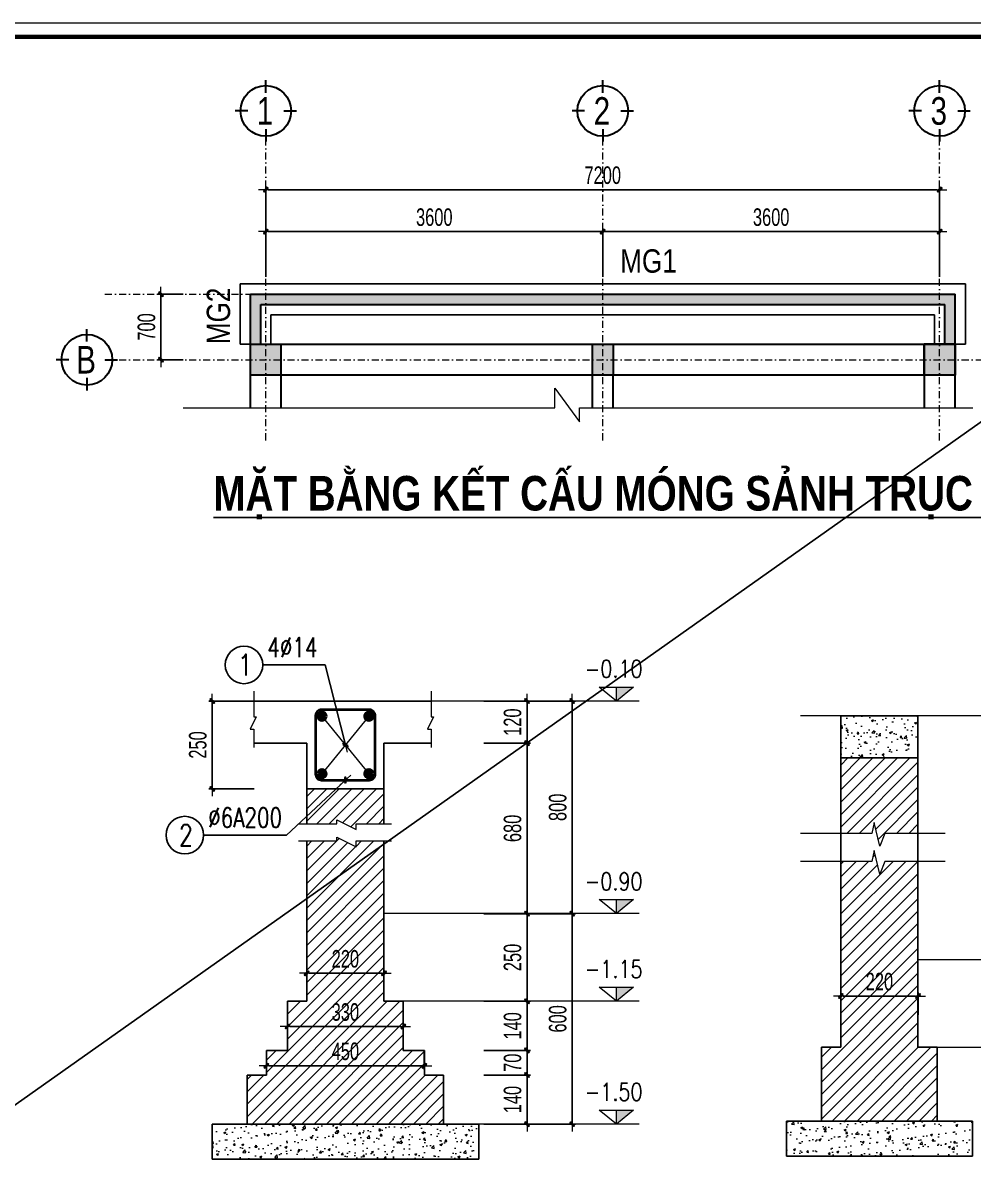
# Model space of a CAD drawing. Header units: millimetres. Extents: x -182770 to 489476, y -561170 to -280028.
# Drawn here: x -92740 to -79200, y -528865 to -512589 of the extents above; entities that cross this region are included whole.
import ezdxf
from ezdxf.enums import TextEntityAlignment as Align

# ---------------------------------------------------------------- set-up
doc = ezdxf.new("R2010")
doc.units = ezdxf.units.MM
doc.header["$MEASUREMENT"] = 0
doc.header["$PDMODE"] = 32
doc.linetypes.add('CENTER', pattern=[2, 1.25, -0.25, 0.25, -0.25])
doc.linetypes.add('DASHDOT', pattern=[1, 0.5, -0.25, 0, -0.25])
doc.layers.get('Defpoints').update_dxf_attribs({"color": 1})
for name, color, linetype, lineweight in [('Dim', 252, 'Continuous', 13), ('hatch1', 136, 'Continuous', 9), ('Khungten_LCDI', 7, 'Continuous', 5), ('LC Dim', 8, 'Continuous', 18), ('LC Hatch', 252, 'Continuous', 9), ('LC Hatch @ 1', 252, 'Continuous', 9), ('LC Net dam 1', 30, 'Continuous', 30), ('LC Net dam2', 6, 'Continuous', 40), ('LC Net dam3', 1, 'Continuous', 60), ('LC Net thay', 63, 'Continuous', 25), ('LC Net truc', 79, 'DASHDOT', 13), ('LC Text1', 3, 'Continuous', 20), ('LC Text2', 7, 'Continuous', 25), ('truc', 76, 'CENTER', 9), ('v-MANH', 147, 'Continuous', 5)]:
    doc.layers.add(name, color=color, linetype=linetype, lineweight=lineweight)
doc.layers.add('KCS_Plotter', color=11, linetype='Continuous', plot=False)
doc.styles.add('1', font='vnsimli.shx', dxfattribs={"width": 0.6})
doc.styles.add('EG 1', font='VHAVANB.TTF')
doc.styles.add('HOATBIF', font='hoatbif.shx', dxfattribs={"width": 0.7})
doc.styles.add('Khungten', font='VHAVAN.TTF', dxfattribs={"width": 0.9, "height": 5000})
doc.styles.add('LC 1', font='VHAVANB.TTF')
doc.styles.add('LC 3', font='vnsimli.shx', dxfattribs={"width": 0.75})
doc.styles.add('LC3', font='VHARIALB.TTF', dxfattribs={"width": 0.8})
doc.styles.add('T1', font='Vnsimli.shx', dxfattribs={"width": 0.8})
doc.styles.add('T2', font='VHARIAL.TTF', dxfattribs={"width": 0.8})
doc.styles.add('Tahoma', font='tahoma.ttf')
doc.styles.add('Title', font='VHBLACK.TTF', dxfattribs={"width": 0.8})
doc.dimstyles.new('1-100', dxfattribs={"dimscale": 100, "dimtxt": 2.5, "dimasz": 0.35, "dimexe": 0.5, "dimexo": 0, "dimgap": 0.8, "dimtad": 1, "dimdec": 0, "dimzin": 0, "dimdsep": 46, "dimtxsty": 'HOATBIF', "dimblk1": 'DOT', "dimblk2": 'DOT', "dimsah": 1, "dimcen": -1, "dimdle": 1, "dimclrd": 256, "dimclre": 256, "dimclrt": 4, "dimadec": 3, "dimazin": 2, "dimtfac": 0.333333, "dimtdec": 0, "dimtix": 1, "dimtmove": 2, "dimatfit": 3, "dimldrblk": 'DOT', "dimfxl": 1, "dimtvp": 0.833333, "dimtolj": 1, "dimtzin": 0, "dimarcsym": 0})
doc.dimstyles.new('1-100$7', dxfattribs={"dimtxt": 230, "dimasz": 300, "dimexe": 50, "dimexo": 300, "dimgap": 80, "dimtad": 1, "dimdec": 3, "dimzin": 12, "dimdsep": 46, "dimtxsty": '1', "dimblk1": 'ARCHTICK', "dimblk2": 'ARCHTICK', "dimsah": 1, "dimcen": 0.09, "dimdle": 160, "dimclrd": 6, "dimclre": 6, "dimclrt": 2, "dimadec": 3, "dimazin": 3, "dimtfac": 1, "dimtdec": 3, "dimtix": 1, "dimtmove": 2, "dimatfit": 3, "dimldrblk": 'DOTSMALL', "dimfxl": 1, "dimtolj": 1, "dimtzin": 15, "dimarcsym": 0})
doc.dimstyles.new('1-110', dxfattribs={"dimscale": 110, "dimtxt": 2.5, "dimasz": 0.35, "dimexe": 0.5, "dimexo": 1, "dimgap": 0.8, "dimtad": 1, "dimdec": 0, "dimzin": 0, "dimdsep": 46, "dimtxsty": 'HOATBIF', "dimblk1": 'DOT', "dimblk2": 'DOT', "dimsah": 1, "dimcen": -1, "dimdle": 1, "dimclrd": 256, "dimclre": 256, "dimclrt": 4, "dimadec": 3, "dimazin": 2, "dimtfac": 0.333333, "dimtdec": 0, "dimtix": 1, "dimtmove": 2, "dimatfit": 3, "dimldrblk": 'DOT', "dimfxl": 1, "dimtvp": 0.833333, "dimtolj": 1, "dimtzin": 0, "dimarcsym": 0})
pattern_1 = [(50, (-384272.68, -63242), (307.39691, -26.89375), [32.14283, -353.57108]), (355, (-384272.68, -63242), (-59.4648, 322.36773), [25.71426, -282.85686]), (100.4514, (-384247.06, -63244.24), (247.93234, 295.4738), [27.3172, -300.48918]), (46.1842, (-384272.68, -63156.3), (457.38856, -70.93665), [48.21424, -530.3566]), (96.6356, (-384234.56, -63162.2), (400.56933, 417.47867), [40.9758, -450.7337]), (351.1842, (-384272.7, -63156.3), (400.569, 417.479), [38.5714, -424.2853]), (21, (-384229.82, -63177.72), (255.81705, -172.55078), [32.14283, -353.57108]), (326, (-384229.82, -63177.7), (104.2779, 310.77828), [25.71426, -282.85686]), (71.4514, (-384208.5, -63192.1), (360.09505, 138.22722), [27.3172, -300.48918]), (37.5, (-384272.68, -63242), (5.211361, 142.668652), [0, -279.42829, 0, -287.14257, 0, -283.92829]), (7.5, (-384272.68, -63242), (112.743975, 169.03342), [0, -163.71412, 0, -272.999727, 0, -108.214178]), (327.5, (-384368.25, -63242), (228.780815, -9.666364), [0, -107.14275, 0, -334.28538, 0, -443.570985]), (317.5, (-384411.1, -63242), (249.93668, 42.90209), [0, -139.285575, 0, -221.99978, 0, -314.999685])]

# ---------------------------------------------------------------- blocks, each defined once
blk = doc.blocks.new('DOT')
at = {"layer": 'LC Dim'}
blk.add_line((-3, 0), (3, 0), dxfattribs=at)
at = {"layer": 'LC Dim', "color": 4}
blk.add_line((-1, -1), (1, 1), dxfattribs=at)
blk.add_lwpolyline([(0.5, 1), (-1, -0.5), (-0.5, -1), (1, 0.5)], close=True, dxfattribs=at)
blk = doc.blocks.new('*D1242')
at = {"layer": 'Defpoints', "color": 0, "transparency": 16777216}
for p in [(-89270, -527231), (-87020, -527231), (-87020, -527450)]:
    blk.add_point(p, dxfattribs=at)
at = {"layer": 'Dim', "lineweight": -2, "transparency": 16777216}
for p, q in [((-89270, -527231), (-89270, -527500)), ((-87020, -527231), (-87020, -527500)), ((-89235, -527450), (-87055, -527450))]:
    blk.add_line(p, q, dxfattribs=at)
at = {"layer": 'Dim', "lineweight": -2, "transparency": 16777216, "xscale": 35, "yscale": 35, "zscale": 35, "rotation": 180}
blk.add_blockref('DOT', (-89270, -527450), dxfattribs=at)
at = {"layer": 'Dim', "lineweight": -2, "transparency": 16777216, "xscale": 35, "yscale": 35, "zscale": 35}
blk.add_blockref('DOT', (-87020, -527450), dxfattribs=at)
at = {"layer": 'Dim', "color": 4, "transparency": 16777216, "insert": (-88145, -527245), "char_height": 250, "attachment_point": 5, "style": 'HOATBIF'}
blk.add_mtext('\\A1;450', dxfattribs=at)
blk = doc.blocks.new('_Dot')
at = {"color": 0, "linetype": 'ByBlock', "lineweight": -2}
blk.add_line((-0.5, 0), (-1, 0), dxfattribs=at)
at = {"color": 0, "linetype": 'ByBlock', "const_width": 0.5}
blk.add_lwpolyline([(-0.25, 0, 1), (0.25, 0, 1)], format="xyb", close=True, dxfattribs=at)
blk = doc.blocks.new('*D1243')
at = {"layer": 'Defpoints', "color": 0, "transparency": 16777216}
for p in [(-88970, -526682), (-87320, -526682), (-87320, -526890)]:
    blk.add_point(p, dxfattribs=at)
at = {"layer": 'Dim', "lineweight": -2, "transparency": 16777216}
for p, q in [((-88970, -526682), (-88970, -526940)), ((-87320, -526682), (-87320, -526940)), ((-88935, -526890), (-87355, -526890))]:
    blk.add_line(p, q, dxfattribs=at)
at = {"layer": 'Dim', "lineweight": -2, "transparency": 16777216, "xscale": 35, "yscale": 35, "zscale": 35, "rotation": 180}
blk.add_blockref('DOT', (-88970, -526890), dxfattribs=at)
at = {"layer": 'Dim', "lineweight": -2, "transparency": 16777216, "xscale": 35, "yscale": 35, "zscale": 35}
blk.add_blockref('DOT', (-87320, -526890), dxfattribs=at)
at = {"layer": 'Dim', "color": 4, "transparency": 16777216, "insert": (-88145, -526685), "char_height": 250, "attachment_point": 5, "style": 'HOATBIF'}
blk.add_mtext('\\A1;330', dxfattribs=at)
blk = doc.blocks.new('*D1244')
at = {"layer": 'Defpoints', "color": 0, "transparency": 16777216}
for p in [(-86170, -522253), (-86170, -522853), (-85557, -522853)]:
    blk.add_point(p, dxfattribs=at)
at = {"layer": 'Dim', "lineweight": -2, "transparency": 16777216}
for p, q in [((-86170, -522253), (-85507, -522253)), ((-85557, -522288), (-85557, -522818)), ((-86170, -522853), (-85507, -522853))]:
    blk.add_line(p, q, dxfattribs=at)
at = {"layer": 'Dim', "lineweight": -2, "transparency": 16777216, "xscale": 35, "yscale": 35, "zscale": 35}
for p, rotation in [((-85557, -522253), 90), ((-85557, -522853), 270)]:
    blk.add_blockref('DOT', p, dxfattribs=dict(at, rotation=rotation))
at = {"layer": 'Dim', "color": 4, "transparency": 16777216, "insert": (-85762, -522553), "char_height": 250, "attachment_point": 5, "rotation": 90, "style": 'HOATBIF'}
blk.add_mtext('\\A1;120', dxfattribs=at)
blk = doc.blocks.new('*D1245')
at = {"layer": 'Defpoints', "color": 0, "transparency": 16777216}
for p in [(-86170, -526531), (-86170, -527231), (-85557, -527231)]:
    blk.add_point(p, dxfattribs=at)
at = {"layer": 'Dim', "lineweight": -2, "transparency": 16777216}
for p, q in [((-86170, -526531), (-85507, -526531)), ((-85557, -526566), (-85557, -527196)), ((-86170, -527231), (-85507, -527231))]:
    blk.add_line(p, q, dxfattribs=at)
at = {"layer": 'Dim', "lineweight": -2, "transparency": 16777216, "xscale": 35, "yscale": 35, "zscale": 35}
for p, rotation in [((-85557, -526531), 90), ((-85557, -527231), 270)]:
    blk.add_blockref('DOT', p, dxfattribs=dict(at, rotation=rotation))
at = {"layer": 'Dim', "color": 4, "transparency": 16777216, "insert": (-85762, -526881), "char_height": 250, "attachment_point": 5, "rotation": 90, "style": 'HOATBIF'}
blk.add_mtext('\\A1;140', dxfattribs=at)
blk = doc.blocks.new('*D1246')
at = {"layer": 'Defpoints', "color": 0, "transparency": 16777216}
for p in [(-86170, -527231), (-86170, -527581), (-85557, -527581)]:
    blk.add_point(p, dxfattribs=at)
at = {"layer": 'Dim', "lineweight": -2, "transparency": 16777216}
for p, q in [((-85557, -527196), (-85557, -527161)), ((-86170, -527231), (-85507, -527231)), ((-85557, -527231), (-85557, -527581)), ((-86170, -527581), (-85507, -527581)), ((-85557, -527616), (-85557, -527651))]:
    blk.add_line(p, q, dxfattribs=at)
at = {"layer": 'Dim', "lineweight": -2, "transparency": 16777216, "xscale": 35, "yscale": 35, "zscale": 35}
for p, rotation in [((-85557, -527231), 270), ((-85557, -527581), 90)]:
    blk.add_blockref('DOT', p, dxfattribs=dict(at, rotation=rotation))
at = {"layer": 'Dim', "color": 4, "transparency": 16777216, "insert": (-85762, -527406), "char_height": 250, "attachment_point": 5, "rotation": 90, "style": 'HOATBIF'}
blk.add_mtext('\\A1;70', dxfattribs=at)
blk = doc.blocks.new('*D1247')
at = {"layer": 'Defpoints', "color": 0, "transparency": 16777216}
for p in [(-86170, -527581), (-86170, -528281), (-85557, -528281)]:
    blk.add_point(p, dxfattribs=at)
at = {"layer": 'Dim', "lineweight": -2, "transparency": 16777216}
for p, q in [((-86170, -527581), (-85507, -527581)), ((-85557, -527616), (-85557, -528246)), ((-86170, -528281), (-85507, -528281))]:
    blk.add_line(p, q, dxfattribs=at)
at = {"layer": 'Dim', "lineweight": -2, "transparency": 16777216, "xscale": 35, "yscale": 35, "zscale": 35}
for p, rotation in [((-85557, -527581), 90), ((-85557, -528281), 270)]:
    blk.add_blockref('DOT', p, dxfattribs=dict(at, rotation=rotation))
at = {"layer": 'Dim', "color": 4, "transparency": 16777216, "insert": (-85762, -527931), "char_height": 250, "attachment_point": 5, "rotation": 90, "style": 'HOATBIF'}
blk.add_mtext('\\A1;140', dxfattribs=at)
blk = doc.blocks.new('*D1248')
at = {"layer": 'Defpoints', "color": 0, "transparency": 16777216}
for p in [(-86170, -525282), (-86170, -528281), (-84914, -528281)]:
    blk.add_point(p, dxfattribs=at)
at = {"layer": 'Dim', "lineweight": -2, "transparency": 16777216}
for p, q in [((-86170, -525282), (-84864, -525282)), ((-84914, -525317), (-84914, -528246)), ((-86170, -528281), (-84864, -528281))]:
    blk.add_line(p, q, dxfattribs=at)
at = {"layer": 'Dim', "lineweight": -2, "transparency": 16777216, "xscale": 35, "yscale": 35, "zscale": 35}
for p, rotation in [((-84914, -525282), 90), ((-84914, -528281), 270)]:
    blk.add_blockref('DOT', p, dxfattribs=dict(at, rotation=rotation))
at = {"layer": 'Dim', "color": 4, "transparency": 16777216, "insert": (-85119, -526781), "char_height": 250, "attachment_point": 5, "rotation": 90, "style": 'HOATBIF'}
blk.add_mtext('\\A1;600', dxfattribs=at)
blk = doc.blocks.new('*D1252')
at = {"layer": 'Defpoints', "color": 0, "transparency": 16777216}
for p in [(-86170, -522853), (-86170, -525282), (-85557, -525282)]:
    blk.add_point(p, dxfattribs=at)
at = {"layer": 'Dim', "lineweight": -2, "transparency": 16777216}
for p, q in [((-86170, -522853), (-85507, -522853)), ((-85557, -522888), (-85557, -525247)), ((-86170, -525282), (-85507, -525282))]:
    blk.add_line(p, q, dxfattribs=at)
at = {"layer": 'Dim', "lineweight": -2, "transparency": 16777216, "xscale": 35, "yscale": 35, "zscale": 35}
for p, rotation in [((-85557, -522853), 90), ((-85557, -525282), 270)]:
    blk.add_blockref('DOT', p, dxfattribs=dict(at, rotation=rotation))
at = {"layer": 'Dim', "color": 4, "transparency": 16777216, "insert": (-85762, -524067), "char_height": 250, "attachment_point": 5, "rotation": 90, "style": 'HOATBIF'}
blk.add_mtext('\\A1;680', dxfattribs=at)
blk = doc.blocks.new('Caodo1')
at = {"layer": 'LC Text1'}
blk.add_hatch(color=4, dxfattribs=at).paths.add_polyline_path([(0, 200), (0, 0), (243, 200)])
at = {"layer": 'LC Text1', "color": 4}
for p, q in [((0, 0), (0, 200)), ((324, 0), (-324, 0))]:
    blk.add_line(p, q, dxfattribs=at)
blk.add_lwpolyline([(-243, 200), (243, 200), (0, 0), (0, 0)], close=True, dxfattribs=at)
at = {"layer": 'LC Text1', "color": 4, "style": 'T1', "width": 0.8}
blk.add_attdef('%%P0,00', text='', height=250, dxfattribs=at).set_placement((-39, 460), align=Align.MIDDLE_CENTER)
blk = doc.blocks.new('theptron1')
at = {"layer": 'LC Net dam3'}
for p, q in [((-0.5, 0), (0.5, 0)), ((-0.35, 0.35), (0.35, -0.35)), ((0.35, 0.35), (-0.35, -0.35)), ((0, 0.5), (0, -0.5))]:
    blk.add_line(p, q, dxfattribs=at)
blk.add_circle((0, 0), 0.5, dxfattribs=at)
blk = doc.blocks.new('*D1253')
at = {"layer": 'Defpoints', "color": 0, "transparency": 16777216}
for p in [(-90042, -522253), (-89443, -522253), (-89443, -523503)]:
    blk.add_point(p, dxfattribs=at)
at = {"layer": 'Dim', "lineweight": -2, "transparency": 16777216}
for p, q in [((-89443, -522253), (-90092, -522253)), ((-90042, -523468), (-90042, -522288)), ((-89443, -523503), (-90092, -523503))]:
    blk.add_line(p, q, dxfattribs=at)
at = {"layer": 'Dim', "lineweight": -2, "transparency": 16777216, "xscale": 35, "yscale": 35, "zscale": 35}
for p, rotation in [((-90042, -522253), 90), ((-90042, -523503), 270)]:
    blk.add_blockref('DOT', p, dxfattribs=dict(at, rotation=rotation))
at = {"layer": 'Dim', "color": 4, "transparency": 16777216, "insert": (-90247, -522878), "char_height": 250, "attachment_point": 5, "rotation": 90, "style": 'HOATBIF'}
blk.add_mtext('\\A1;250', dxfattribs=at)
blk = doc.blocks.new('*D1254')
at = {"layer": 'Defpoints', "color": 0, "transparency": 16777216}
for p in [(-88695, -525924), (-87595, -525924), (-87595, -526132)]:
    blk.add_point(p, dxfattribs=at)
at = {"layer": 'Dim', "lineweight": -2, "transparency": 16777216}
for p, q in [((-88695, -525924), (-88695, -526182)), ((-87595, -525924), (-87595, -526182)), ((-88660, -526132), (-87630, -526132))]:
    blk.add_line(p, q, dxfattribs=at)
at = {"layer": 'Dim', "lineweight": -2, "transparency": 16777216, "xscale": 35, "yscale": 35, "zscale": 35, "rotation": 180}
blk.add_blockref('DOT', (-88695, -526132), dxfattribs=at)
at = {"layer": 'Dim', "lineweight": -2, "transparency": 16777216, "xscale": 35, "yscale": 35, "zscale": 35}
blk.add_blockref('DOT', (-87595, -526132), dxfattribs=at)
at = {"layer": 'Dim', "color": 4, "transparency": 16777216, "insert": (-88145, -525927), "char_height": 250, "attachment_point": 5, "style": 'HOATBIF'}
blk.add_mtext('\\A1;220', dxfattribs=at)
blk = doc.blocks.new('*D1255')
at = {"layer": 'Defpoints', "color": 0, "transparency": 16777216}
for p in [(-86170, -522253), (-84914, -522253), (-86170, -525282)]:
    blk.add_point(p, dxfattribs=at)
at = {"layer": 'Dim', "lineweight": -2, "transparency": 16777216}
for p, q in [((-86170, -522253), (-84864, -522253)), ((-84914, -525247), (-84914, -522288)), ((-86170, -525282), (-84864, -525282))]:
    blk.add_line(p, q, dxfattribs=at)
at = {"layer": 'Dim', "lineweight": -2, "transparency": 16777216, "xscale": 35, "yscale": 35, "zscale": 35}
for p, rotation in [((-84914, -522253), 90), ((-84914, -525282), 270)]:
    blk.add_blockref('DOT', p, dxfattribs=dict(at, rotation=rotation))
at = {"layer": 'Dim', "color": 4, "transparency": 16777216, "insert": (-85119, -523767), "char_height": 250, "attachment_point": 5, "rotation": 90, "style": 'HOATBIF'}
blk.add_mtext('\\A1;800', dxfattribs=at)
blk = doc.blocks.new('*D1256')
at = {"layer": 'Defpoints', "color": 0, "transparency": 16777216}
for p in [(-86170, -525282), (-86170, -526531), (-85557, -526531)]:
    blk.add_point(p, dxfattribs=at)
at = {"layer": 'Dim', "lineweight": -2, "transparency": 16777216}
for p, q in [((-86170, -525282), (-85507, -525282)), ((-85557, -525317), (-85557, -526496)), ((-86170, -526531), (-85507, -526531))]:
    blk.add_line(p, q, dxfattribs=at)
at = {"layer": 'Dim', "lineweight": -2, "transparency": 16777216, "xscale": 35, "yscale": 35, "zscale": 35}
for p, rotation in [((-85557, -525282), 90), ((-85557, -526531), 270)]:
    blk.add_blockref('DOT', p, dxfattribs=dict(at, rotation=rotation))
at = {"layer": 'Dim', "color": 4, "transparency": 16777216, "insert": (-85762, -525906), "char_height": 250, "attachment_point": 5, "rotation": 90, "style": 'HOATBIF'}
blk.add_mtext('\\A1;250', dxfattribs=at)
blk = doc.blocks.new('lcdi fix')
at = {"layer": 'Defpoints', "lineweight": 0}
blk.add_lwpolyline([(-1200, -14850), (-1200, 14850), (40800, 14850), (40800, -14850)], close=True, dxfattribs=at)
at = {"layer": 'Khungten_LCDI', "color": 5, "lineweight": 60}
blk.add_lwpolyline([(0, -14650), (0, 14650), (40600, 14650), (40600, -14650)], close=True, dxfattribs=at)
at = {"color": 7, "style": 'Khungten', "width": 0.8}
for tag, p in [('REVISION', (39499, -10746)), ('NGAYHT', (39546, -11609))]:
    blk.add_attdef(tag, text='', height=200, dxfattribs=at).set_placement(p, align=Align.CENTER)
at = {"layer": 'LC Text1', "color": 3, "style": 'LC 1', "width": 1.834006}
for tag, p, p2 in [('TENBANVE1', (36913, -8886), (40339, -8886)), ('TENBANVE2', (36913, -9562), (40339, -9562))]:
    blk.add_attdef(tag, text='', height=250, dxfattribs=at).set_placement(p, p2, align=Align.FIT)
at = {"layer": 'LC Text1', "style": 'Title', "width": 0.7}
blk.add_attdef('SOBANVE', text='', height=250, dxfattribs=at).set_placement((39562, -13896), align=Align.CENTER)
blk = doc.blocks.new('*D1232')
at = {"layer": 'Defpoints', "color": 0, "transparency": 16777216}
for p in [(-79986, -526456), (-81086, -526724), (-79986, -526724)]:
    blk.add_point(p, dxfattribs=at)
at = {"layer": 'Dim', "lineweight": -2, "transparency": 16777216}
for p, q in [((-81086, -526724), (-81086, -526406)), ((-81051, -526456), (-80021, -526456)), ((-79986, -526724), (-79986, -526406))]:
    blk.add_line(p, q, dxfattribs=at)
at = {"layer": 'Dim', "lineweight": -2, "transparency": 16777216, "xscale": 35, "yscale": 35, "zscale": 35, "rotation": 180}
blk.add_blockref('DOT', (-81086, -526456), dxfattribs=at)
at = {"layer": 'Dim', "lineweight": -2, "transparency": 16777216, "xscale": 35, "yscale": 35, "zscale": 35}
blk.add_blockref('DOT', (-79986, -526456), dxfattribs=at)
at = {"layer": 'Dim', "color": 4, "transparency": 16777216, "insert": (-80536, -526251), "char_height": 250, "attachment_point": 5, "style": 'HOATBIF'}
blk.add_mtext('\\A1;220', dxfattribs=at)
blk = doc.blocks.new('KyHieu TrucDinhVi')
at = {"color": 7, "lineweight": 30}
for p, q in [((0, 2.36), (0, 4)), ((-2.36, 0), (-4, 0)), ((2.36, 0), (4, 0)), ((0, -2.36), (0, -4))]:
    blk.add_line(p, q, dxfattribs=at)
blk.add_circle((0, 0), 3.3, dxfattribs=at)
at = {"ltscale": 20, "style": 'Tahoma'}
blk.add_attdef('AA', text='', height=3, dxfattribs=at).set_placement((0, 0), align=Align.MIDDLE_CENTER)
blk = doc.blocks.new('TIEUDE1')
at = {"layer": 'LC Text2', "color": 7, "style": 'LC 1'}
blk.add_attdef('TIªU§Ò', text='', height=5, dxfattribs=at).set_placement((0, 0), align=Align.BOTTOM_CENTER)
blk.add_attdef('TL', text='', height=3, dxfattribs=at).set_placement((0, -2), align=Align.TOP_CENTER)
blk = doc.blocks.new('*D1218')
at = {"layer": 'Defpoints', "color": 0, "ltscale": 2, "transparency": 16777216}
for p in [(-90773, -516455), (-90354, -516455), (-90354, -517389)]:
    blk.add_point(p, dxfattribs=at)
at = {"layer": 'LC Dim', "lineweight": -2, "ltscale": 2, "transparency": 16777216}
for p, q in [((-90454, -516455), (-90823, -516455)), ((-90773, -517354), (-90773, -516490)), ((-90454, -517389), (-90823, -517389))]:
    blk.add_line(p, q, dxfattribs=at)
at = {"layer": 'LC Dim', "lineweight": -2, "ltscale": 2, "transparency": 16777216, "xscale": 35, "yscale": 35, "zscale": 35}
for p, rotation in [((-90773, -516455), 90), ((-90773, -517389), 270)]:
    blk.add_blockref('DOT', p, dxfattribs=dict(at, rotation=rotation))
at = {"layer": 'LC Dim', "color": 4, "ltscale": 2, "transparency": 16777216, "insert": (-90978, -516922), "char_height": 250, "attachment_point": 5, "rotation": 90, "style": 'HOATBIF'}
blk.add_mtext('\\A1;700', dxfattribs=at)
blk = doc.blocks.new('*D1220')
at = {"layer": 'Defpoints', "color": 0, "ltscale": 2, "transparency": 16777216}
for p in [(-84478, -515564), (-89278, -516309), (-84478, -516309)]:
    blk.add_point(p, dxfattribs=at)
at = {"layer": 'LC Dim', "lineweight": -2, "ltscale": 2, "transparency": 16777216}
for p, q in [((-89278, -516209), (-89278, -515514)), ((-89243, -515564), (-84513, -515564)), ((-84478, -516209), (-84478, -515514))]:
    blk.add_line(p, q, dxfattribs=at)
at = {"layer": 'LC Dim', "lineweight": -2, "ltscale": 2, "transparency": 16777216, "xscale": 35, "yscale": 35, "zscale": 35, "rotation": 180}
blk.add_blockref('DOT', (-89278, -515564), dxfattribs=at)
at = {"layer": 'LC Dim', "lineweight": -2, "ltscale": 2, "transparency": 16777216, "xscale": 35, "yscale": 35, "zscale": 35}
blk.add_blockref('DOT', (-84478, -515564), dxfattribs=at)
at = {"layer": 'LC Dim', "color": 4, "ltscale": 2, "transparency": 16777216, "insert": (-86878, -515359), "char_height": 250, "attachment_point": 5, "style": 'HOATBIF'}
blk.add_mtext('\\A1;3600', dxfattribs=at)
blk = doc.blocks.new('*D1221')
at = {"layer": 'Defpoints', "color": 0, "ltscale": 2, "transparency": 16777216}
for p in [(-79678, -515564), (-84478, -516309), (-79678, -516309)]:
    blk.add_point(p, dxfattribs=at)
at = {"layer": 'LC Dim', "lineweight": -2, "ltscale": 2, "transparency": 16777216}
for p, q in [((-84478, -516209), (-84478, -515514)), ((-84443, -515564), (-79713, -515564)), ((-79678, -516209), (-79678, -515514))]:
    blk.add_line(p, q, dxfattribs=at)
at = {"layer": 'LC Dim', "lineweight": -2, "ltscale": 2, "transparency": 16777216, "xscale": 35, "yscale": 35, "zscale": 35, "rotation": 180}
blk.add_blockref('DOT', (-84478, -515564), dxfattribs=at)
at = {"layer": 'LC Dim', "lineweight": -2, "ltscale": 2, "transparency": 16777216, "xscale": 35, "yscale": 35, "zscale": 35}
blk.add_blockref('DOT', (-79678, -515564), dxfattribs=at)
at = {"layer": 'LC Dim', "color": 4, "ltscale": 2, "transparency": 16777216, "insert": (-82078, -515359), "char_height": 250, "attachment_point": 5, "style": 'HOATBIF'}
blk.add_mtext('\\A1;3600', dxfattribs=at)
blk = doc.blocks.new('*D1222')
at = {"layer": 'Defpoints', "color": 0, "ltscale": 2, "transparency": 16777216}
for p in [(-89278, -514966), (-89278, -516309), (-79678, -516309)]:
    blk.add_point(p, dxfattribs=at)
at = {"layer": 'LC Dim', "lineweight": -2, "ltscale": 2, "transparency": 16777216}
for p, q in [((-89278, -516209), (-89278, -514916)), ((-79713, -514966), (-89243, -514966)), ((-79678, -516209), (-79678, -514916))]:
    blk.add_line(p, q, dxfattribs=at)
at = {"layer": 'LC Dim', "lineweight": -2, "ltscale": 2, "transparency": 16777216, "xscale": 35, "yscale": 35, "zscale": 35, "rotation": 180}
blk.add_blockref('DOT', (-89278, -514966), dxfattribs=at)
at = {"layer": 'LC Dim', "lineweight": -2, "ltscale": 2, "transparency": 16777216, "xscale": 35, "yscale": 35, "zscale": 35}
blk.add_blockref('DOT', (-79678, -514966), dxfattribs=at)
at = {"layer": 'LC Dim', "color": 4, "ltscale": 2, "transparency": 16777216, "insert": (-84478, -514761), "char_height": 250, "attachment_point": 5, "style": 'HOATBIF'}
blk.add_mtext('\\A1;7200', dxfattribs=at)

msp = doc.modelspace()

# ---------------------------------------------------------------- hatches: boundary and pattern name
at = {"layer": 'LC Hatch', "ltscale": 250}
h = msp.add_hatch(dxfattribs=at)
h.set_pattern_fill('BTCT', color=256, scale=40)
h.set_pattern_definition([(50, (-342300.56, -61923.42), (286.90407, -25.10085), [30, -330]), (355, (-342300.56, -61923.42), (-55.50053, 300.87685), [24, -264]), (100.4514, (-342276.65, -61925.5), (231.40375, 275.77582), [25.49608, -280.45684]), (46.1842, (-342300.56, -61843.42), (426.89642, -66.2076), [45, -495]), (96.6356, (-342265, -61848.94), (373.86508, 389.64715), [38.2441, -420.6852]), (351.1842, (-342300.56, -61843.4), (373.86478, 389.64744), [36, -396]), (21, (-342260.56, -61863.42), (238.76282, -161.04756), [30, -330]), (326, (-342260.56, -61863.42), (97.32613, 290.06002), [24, -264]), (71.4514, (-342240.66, -61876.84), (336.08905, 129.0122), [25.49608, -280.45684]), (37.5, (-342300.56, -61923.42), (4.863942, 133.157542), [0, -260.8, 0, -268, 0, -265]), (7.5, (-342300.56, -61923.42), (105.227815, 157.764685), [0, -152.8, 0, -254.8, 0, -101]), (327.5, (-342389.76, -61923.42), (213.528974, -9.021949), [0, -100, 0, -312, 0, -414]), (317.5, (-342429.76, -61923.42), (233.27447, 40.04199), [0, -130, 0, -207.2, 0, -294]), (45, (-342300.56, -61923.42), (-106.066017, 106.066017), []), (45, (-342229.85, -61923.42), (-106.066017, 106.066017), [])])
h.paths.add_polyline_path([(-89058, -517168.6), (-89498, -517168.6), (-89498, -517608.6), (-89058, -517608.6)])
h.paths.add_polyline_path([(-84331.4, -517168.6), (-84624.7, -517168.6), (-84624.7, -517608.6), (-84331.4, -517608.6), (-84331.4, -517608.6)])
h.paths.add_polyline_path([(-79458, -517168.6), (-79898, -517168.6), (-79898, -517608.6), (-79458, -517608.6)])
h = msp.add_hatch(dxfattribs=at)
h.set_pattern_fill('AR-CONC', color=256, scale=42.8571)
h.set_pattern_definition(pattern_1)
h.paths.add_polyline_path([(-79986.1, -523063.4), (-79986.1, -522463.4), (-81086.1, -522463.4), (-81086.1, -523063.4)])
at = {"layer": 'LC Hatch'}
h = msp.add_hatch(dxfattribs=at)
h.set_pattern_fill('ANSI31', color=256, scale=1000)
h.set_pattern_definition([(45, (-191811.09, -292179.94), (-88.38835, 88.38835), [])])
h.paths.add_polyline_path([(-79986.1, -524537.9), (-80458.6, -524537.9), (-80531.1, -524720.4), (-80611.1, -524380.4), (-80643.6, -524537.9), (-81086.1, -524537.9), (-81086.1, -527186.4), (-81361.1, -527186.4), (-81361.1, -528236.4), (-79711.1, -528236.4), (-79711.1, -527186.4), (-79986.1, -527186.4)])
h.paths.add_polyline_path([(-80611.1, -523981.4), (-80531.1, -524321.4), (-80458.6, -524138.9), (-79986.1, -524138.9), (-79986.1, -523063.4), (-81086.1, -523063.4), (-81086.1, -524138.9), (-80643.6, -524138.9)])
h = msp.add_hatch(dxfattribs=at)
h.set_pattern_fill('ANSI31', color=256, scale=1000)
h.set_pattern_definition([(45, (-1619029.21, -789109.89), (-88.388348, 88.388348), [])])
h.paths.add_polyline_path([(-89544.8, -528281), (-86744.8, -528281), (-86744.8, -527581), (-87019.8, -527581), (-87019.8, -527231), (-87319.8, -527231), (-87319.8, -526531), (-87594.8, -526531), (-87594.8, -524246.4), (-87990.8, -524246.4), (-87990.8, -524327.6), (-88266.4, -524189.8), (-88266.4, -524246.4), (-88694.8, -524246.4), (-88694.8, -526531), (-88969.8, -526531), (-88969.8, -527231), (-89269.8, -527231), (-89269.8, -527581), (-89544.8, -527581)])
h.paths.add_polyline_path([(-87990.8, -524082.1), (-87990.8, -524000.8), (-87594.8, -524000.8), (-87594.8, -523503.1), (-88694.8, -523503.1), (-88694.8, -524000.8), (-88266.4, -524000.8), (-88266.4, -523944.2)])
at = {"layer": 'LC Hatch', "ltscale": 2}
h = msp.add_hatch(dxfattribs=at)
h.set_pattern_fill('AR-CONC', color=256, scale=42.857143)
h.set_pattern_definition([(50, (-415609.42, -475331.68), (307.39722, -26.89377), [32.14286, -353.57143]), (355, (-415609.42, -475331.68), (-59.46486, 322.36806), [25.7143, -282.85714]), (100.4514, (-415583.8, -475333.92), (247.9326, 295.4741), [27.31722, -300.48948]), (46.1842, (-415609.4, -475245.96), (457.389, -70.9367), [48.2143, -530.35714]), (96.6356, (-415571.3, -475251.88), (400.56973, 417.4791), [40.97584, -450.73414]), (351.1842, (-415609.4, -475245.96), (400.5694, 417.4794), [38.5714, -424.2857]), (21, (-415566.56, -475267.4), (255.8173, -172.55095), [32.14286, -353.57143]), (326, (-415566.56, -475267.4), (104.278, 310.7786), [25.7143, -282.85714]), (71.4514, (-415545.24, -475281.77), (360.0954, 138.22736), [27.31722, -300.48948]), (37.5, (-415609.42, -475331.68), (5.211367, 142.668794), [0, -279.42857, 0, -287.14286, 0, -283.92857]), (7.5, (-415609.42, -475331.68), (112.74409, 169.03359), [0, -163.714286, 0, -273, 0, -108.214286]), (327.5, (-415704.99, -475331.68), (228.781044, -9.666374), [0, -107.14286, 0, -334.28571, 0, -443.57143]), (317.5, (-415747.85, -475331.68), (249.93693, 42.90214), [0, -139.28571, 0, -222, 0, -315])])
h.paths.add_polyline_path([(-86244.8, -528781), (-86244.8, -528281), (-90044.8, -528281), (-90044.8, -528781)])
at = {"layer": 'LC Hatch', "ltscale": 250}
h = msp.add_hatch(dxfattribs=at)
h.set_pattern_fill('AR-CONC', color=256, scale=42.8571)
h.set_pattern_definition(pattern_1)
h.paths.add_polyline_path([(-79211.1, -528736.4), (-79211.1, -528236.4), (-81861.1, -528236.4), (-81861.1, -528736.4)])
at = {"layer": 'LC Hatch @ 1', "ltscale": 2}
h = msp.add_hatch(dxfattribs=at)
h.set_pattern_fill('AR-CONC', color=256, scale=25)
h.set_pattern_definition([(50, (-342300.56, -61923.42), (179.315046, -15.688034), [18.75, -206.25]), (355, (-342300.56, -61923.42), (-34.687833, 188.048033), [15, -165]), (100.4514, (-342285.61, -61924.73), (144.627345, 172.359886), [15.93505, -175.28553]), (46.1842, (-342300.56, -61873.42), (266.81026, -41.37975), [28.125, -309.375]), (96.6356, (-342278.32, -61876.87), (233.66568, 243.52947), [23.90257, -262.92825]), (351.1842, (-342300.56, -61873.42), (233.66549, 243.52965), [22.5, -247.5]), (21, (-342275.56, -61885.92), (149.226763, -100.654723), [18.75, -206.25]), (326, (-342275.56, -61885.92), (60.82883, 181.28751), [15, -165]), (71.4514, (-342263.12, -61894.3), (210.05566, 80.632624), [15.93505, -175.28553]), (37.5, (-342300.56, -61923.42), (3.039964, 83.2234635), [0, -163, 0, -167.5, 0, -165.625]), (7.5, (-342300.56, -61923.42), (65.767384, 98.602928), [0, -95.5, 0, -159.25, 0, -63.125]), (327.5, (-342356.31, -61923.42), (133.455609, -5.638718), [0, -62.5, 0, -195, 0, -258.75]), (317.5, (-342381.31, -61923.42), (145.796542, 25.026246), [0, -81.25, 0, -129.5, 0, -183.75])])
h.paths.add_polyline_path([(-79604.7, -516601.9), (-79604.7, -517168.6), (-79458, -517168.6), (-79458, -516455.3), (-89498, -516455.3), (-89498, -517168.6), (-89351.4, -517168.6), (-89351.4, -516601.9)])

# ---------------------------------------------------------------- linework, layer by layer
at = {"layer": 'Dim'}
for p, q in [((-88479.2, -522468.7), (-87810.3, -523287.6)), ((-87810.3, -522468.7), (-88479.2, -523287.6))]:
    msp.add_line(p, q, dxfattribs=at)
at = {"layer": 'hatch1'}
msp.add_lwpolyline([(-90456.6, -518073.6), (-85159.1, -518073.6), (-85159.1, -517795.4), (-84807.8, -518275.4), (-84807.8, -518073.6), (-79203.2, -518073.6)], dxfattribs=at)
at = {"layer": 'KCS_Plotter', "ltscale": 250}
msp.add_line((-113049.6, -542288.8), (-71049.6, -512588.8), dxfattribs=at)
at = {"layer": 'LC Net dam 1'}
for p, q in [((-89498, -517168.6), (-89498, -516455.3)), ((-89498, -516455.3), (-79458, -516455.3)), ((-89351.4, -516601.9), (-79604.7, -516601.9)), ((-89351.4, -517168.6), (-89351.4, -516601.9)), ((-79604.7, -517168.6), (-79604.7, -516601.9)), ((-79458, -517168.6), (-79458, -516455.3)), ((-79898, -517168.6), (-79898, -517608.6))]:
    msp.add_line(p, q, dxfattribs=at)
at = {"layer": 'LC Net dam 1', "ltscale": 2}
for p, q in [((-84624.7, -518073.6), (-84624.7, -517608.6)), ((-84331.4, -518073.6), (-84331.4, -517608.6))]:
    msp.add_line(p, q, dxfattribs=at)
at = {"layer": 'LC Net dam 1'}
for points in [[(-89498, -518073.6), (-89498, -517168.6), (-79678, -517168.6)], [(-79898, -517608.6), (-89498, -517608.6), (-89498, -517168.6)]]:
    msp.add_lwpolyline(points, dxfattribs=at)
at = {"layer": 'LC Net dam 1', "ltscale": 2}
for points in [[(-89058, -518073.6), (-89058, -517168.6)], [(-79898, -517168.6), (-79898, -518073.6)], [(-79458, -518073.6), (-79458, -517168.6), (-79898, -517168.6)], [(-79458, -518073.6), (-79458, -517168.6)]]:
    msp.add_lwpolyline(points, dxfattribs=at)
at = {"layer": 'LC Net dam 1'}
for points in [[(-84624.7, -517168.6), (-84331.4, -517168.6), (-84331.4, -517608.6), (-84624.7, -517608.6)], [(-79898, -517168.6), (-79458, -517168.6), (-79458, -517608.6), (-79898, -517608.6)]]:
    msp.add_lwpolyline(points, close=True, dxfattribs=at)
at = {"layer": 'LC Net dam2'}
msp.add_lwpolyline([(-88483.8, -523378.1), (-87805.8, -523378.1, 0.4142136), (-87719.8, -523292.1), (-87719.8, -522464.1, 0.4142136), (-87805.8, -522378.1), (-88483.8, -522378.1, 0.4142136), (-88569.8, -522464.1), (-88569.8, -523292.1, 0.4142136)], format="xyb", close=True, dxfattribs=at)
at = {"layer": 'LC Net thay', "ltscale": 2}
for p, q in [((-89644.7, -516308.6), (-79311.4, -516308.6)), ((-89644.7, -517168.6), (-89644.7, -516308.6)), ((-79311.4, -517168.6), (-79311.4, -516308.6)), ((-89204.7, -516748.6), (-79751.4, -516748.6)), ((-89204.7, -517168.6), (-89204.7, -516748.6)), ((-79751.4, -517168.6), (-79751.4, -516748.6)), ((-89204.7, -517168.6), (-89644.7, -517168.6)), ((-79751.4, -517168.6), (-79311.4, -517168.6)), ((-86924.8, -522253.1), (-89450.3, -522253.1)), ((-81086.1, -522463.4), (-81086.1, -527186.4)), ((-79986.1, -522463.4), (-79986.1, -527186.4)), ((-88694.8, -522853.1), (-89450.3, -522853.1)), ((-88694.8, -522853.1), (-88694.8, -524000.8)), ((-87594.8, -524000.8), (-87594.8, -522853.1)), ((-86924.8, -522853.1), (-87594.8, -522853.1)), ((-81086.1, -523063.4), (-79986.1, -523063.4)), ((-87594.8, -523503.1), (-88694.8, -523503.1)), ((-88694.8, -524246.4), (-88694.8, -526531)), ((-87594.8, -526531), (-87594.8, -524246.4)), ((-88694.8, -526531), (-88969.8, -526531)), ((-88969.8, -526531), (-88969.8, -527231)), ((-87594.8, -526531), (-87319.8, -526531)), ((-87319.8, -526531), (-87319.8, -527231)), ((-81361.1, -527186.4), (-81361.1, -528236.4)), ((-81361.1, -527186.4), (-81086.1, -527186.4)), ((-79711.1, -527186.4), (-79711.1, -528236.4)), ((-88969.8, -527231), (-89269.8, -527231)), ((-89269.8, -527231), (-89269.8, -527581)), ((-87319.8, -527231), (-87019.8, -527231)), ((-87019.8, -527231), (-87019.8, -527581)), ((-89269.8, -527581), (-89544.8, -527581)), ((-89544.8, -527581), (-89544.8, -528281)), ((-87019.8, -527581), (-86744.8, -527581)), ((-86744.8, -527581), (-86744.8, -528281)), ((-90044.8, -528281), (-86244.8, -528281)), ((-90044.8, -528281), (-90044.8, -528781)), ((-86244.8, -528281), (-86244.8, -528781)), ((-81861.1, -528736.4), (-81861.1, -528236.4)), ((-81861.1, -528236.4), (-79211.1, -528236.4)), ((-79211.1, -528236.4), (-79211.1, -528736.4)), ((-90044.8, -528781), (-86244.8, -528781)), ((-81861.1, -528736.4), (-79211.1, -528736.4))]:
    msp.add_line(p, q, dxfattribs=at)
at = {"layer": 'LC Net truc', "ltscale": 200}
for p, q in [((-89278, -518537.6), (-89278, -514281.6)), ((-84478, -518537.6), (-84478, -514281.6)), ((-79678, -518537.6), (-79678, -514281.6)), ((-91570.2, -516455.3), (-79678, -516455.3)), ((-91570.2, -517388.6), (-77603.2, -517388.6))]:
    msp.add_line(p, q, dxfattribs=at)
at = {"layer": 'LC Text2'}
for p, q in [((-81086.1, -522463.4), (-79986.1, -522463.4)), ((-79986.1, -527186.4), (-79711.1, -527186.4)), ((-81861.1, -528236.4), (-79211.1, -528236.4))]:
    msp.add_line(p, q, dxfattribs=at)
at = {"layer": 'LC Text2', "ltscale": 100}
for centre in [(-89589.3, -521737.5), (-90432.3, -524162.5)]:
    msp.add_circle(centre, 267.5, dxfattribs=at)
at = {"layer": 'truc'}
for p, q in [((-84050.8, -522253.1), (-90015.6, -522253.1)), ((-86924.8, -522253.1), (-89450.3, -522253.1)), ((-76252.2, -522463.4), (-81658.5, -522463.4)), ((-84050.8, -525281.8), (-87594.8, -525281.8)), ((-79986.1, -525936.4), (-76663.6, -525936.4)), ((-84050.8, -526531), (-87594.8, -526531)), ((-79986.1, -527186.4), (-76663.6, -527186.4)), ((-84050.8, -528281), (-90015.6, -528281))]:
    msp.add_line(p, q, dxfattribs=at)
at = {"layer": 'v-MANH'}
for points in [[(-89450.3, -522111), (-89450.3, -522476.5), (-89414.1, -522476.5), (-89502.3, -522652.8), (-89450.3, -522652.8), (-89450.3, -522911.9)], [(-86924.8, -522111), (-86924.8, -522476.5), (-86888.5, -522476.5), (-86976.8, -522652.8), (-86924.8, -522652.8), (-86924.8, -522911.9)], [(-88812.3, -524000.8), (-88266.4, -524000.8), (-88266.4, -523944.2), (-87990.8, -524082.1), (-87990.8, -524000.8), (-87489.2, -524000.8)], [(-79601.1, -524138.9), (-80458.6, -524138.9), (-80531.1, -524321.4), (-80611.1, -523981.4), (-80643.6, -524138.9), (-81661.1, -524138.9)], [(-88812.3, -524246.4), (-88266.4, -524246.4), (-88266.4, -524189.8), (-87990.8, -524327.6), (-87990.8, -524246.4), (-87489.2, -524246.4)], [(-79601.1, -524537.9), (-80458.6, -524537.9), (-80531.1, -524720.4), (-80611.1, -524380.4), (-80643.6, -524537.9), (-81661.1, -524537.9)]]:
    msp.add_lwpolyline(points, dxfattribs=at)

# ---------------------------------------------------------------- block references
at = {"layer": 'LC Dim', "yscale": 100.000000000162, "zscale": 100.000000000162}
for p, xscale in [((-88479.2, -522468.7), 100.000000000162), ((-87810.3, -522468.7), -100.000000000162)]:
    msp.add_blockref('theptron1', p, dxfattribs=dict(at, xscale=xscale))
at = {"layer": 'LC Dim', "yscale": 100.000000000162, "zscale": 100.000000000162, "rotation": 180}
for p, xscale in [((-88479.2, -523287.6), -100.000000000162), ((-87810.3, -523287.6), 100.000000000162)]:
    msp.add_blockref('theptron1', p, dxfattribs=dict(at, xscale=xscale))
at = {"layer": 'LC Net thay'}
msp.add_blockref('lcdi fix', (-111849.6, -527438.8), dxfattribs=at)
at = {"layer": 'LC Text1'}
ref = msp.add_blockref('KyHieu TrucDinhVi', (-89278, -513844.3), dxfattribs=dict(at, xscale=109.3333333333333, yscale=109.3333333333333, zscale=109.3333333333333))
ref.add_attrib('AA', '1', dxfattribs={"layer": '0', "ltscale": 20, "height": 393.6, "style": 'EG 1', "width": 0.8}).set_placement((-89289.9, -513844.3), align=Align.MIDDLE_CENTER)
ref = msp.add_blockref('KyHieu TrucDinhVi', (-84478, -513844.3), dxfattribs=dict(at, xscale=109.3333333333333, yscale=109.3333333333333, zscale=109.3333333333333))
ref.add_attrib('AA', '2', dxfattribs={"layer": '0', "ltscale": 20, "height": 393.6, "style": 'EG 1', "width": 0.8}).set_placement((-84489.9, -513844.3), align=Align.MIDDLE_CENTER)
ref = msp.add_blockref('KyHieu TrucDinhVi', (-79678, -513844.3), dxfattribs=dict(at, xscale=109.3333333333333, yscale=109.3333333333333, zscale=109.3333333333333))
ref.add_attrib('AA', '3', dxfattribs={"layer": '0', "ltscale": 20, "height": 393.6, "style": 'EG 1', "width": 0.8}).set_placement((-79689.9, -513844.3), align=Align.MIDDLE_CENTER)
ref = msp.add_blockref('KyHieu TrucDinhVi', (-91827.1, -517388.6), dxfattribs=dict(at, xscale=109.3333333333333, yscale=109.3333333333333, zscale=109.3333333333333))
ref.add_attrib('AA', 'b', dxfattribs={"layer": '0', "ltscale": 20, "height": 393.6, "style": 'EG 1', "width": 0.8}).set_placement((-91839, -517388.6), align=Align.MIDDLE_CENTER)
ref = msp.add_blockref('Caodo1', (-84284.1, -522253.1), dxfattribs=at)
ref.add_attrib('%%P0,00', '-0.10', dxfattribs={"layer": 'LC Text2', "height": 250, "style": 'T1', "width": 0.8}).set_placement((-84323.1, -521793.6), align=Align.MIDDLE_CENTER)
ref = msp.add_blockref('Caodo1', (-84284.1, -525281.8), dxfattribs=at)
ref.add_attrib('%%P0,00', '-0.90', dxfattribs={"layer": 'LC Text2', "height": 250, "style": 'T1', "width": 0.8}).set_placement((-84323.1, -524822.3), align=Align.MIDDLE_CENTER)
ref = msp.add_blockref('Caodo1', (-84284.1, -526531), dxfattribs=at)
ref.add_attrib('%%P0,00', '-1.15', dxfattribs={"layer": 'LC Text2', "height": 250, "style": 'T1', "width": 0.8}).set_placement((-84323.1, -526071.5), align=Align.MIDDLE_CENTER)
ref = msp.add_blockref('Caodo1', (-84284.1, -528281), dxfattribs=at)
ref.add_attrib('%%P0,00', '-1.50', dxfattribs={"layer": 'LC Text2', "height": 250, "style": 'T1', "width": 0.8}).set_placement((-84323.1, -527821.5), align=Align.MIDDLE_CENTER)
at = {"layer": 'LC Text2'}
ref = msp.add_blockref('TIEUDE1', (-84340, -519685.3), dxfattribs=dict(at, xscale=100.0000000001919, yscale=100.0000000001919, zscale=100.0000000001919))
ref.add_attrib('TIªU§Ò', '%%UmÆt b»ng kÕt cÊu mãng s¶nh trôc b', dxfattribs={"color": 7, "height": 492.441, "style": 'LC3', "width": 0.8}).set_placement((-84340, -519685.3), align=Align.BOTTOM_CENTER)

# ---------------------------------------------------------------- texts
at = {"layer": 'LC Text2', "style": 'T2', "width": 0.8}
msp.add_text('mg1', height=333.33, dxfattribs=at).set_placement((-84229.3, -516148.9))
msp.add_text('mg2', height=333.33, rotation=90, dxfattribs=at).set_placement((-89787.1, -517168.6))
at = {"layer": 'LC Text2', "linetype": 'ByBlock', "style": 'LC 3', "width": 0.75}
for s, p in [('4%%C14', (-89257.3, -521626.6)), ('%%C6A200', (-90100.3, -524051.7))]:
    msp.add_text(s, height=277.78, dxfattribs=at).set_placement(p)
at = {"layer": 'LC Text2', "ltscale": 100, "style": 'LC 3', "width": 0.75}
for s, p in [('1', (-89574.2, -521737.5)), ('2', (-90417.2, -524162.5))]:
    msp.add_text(s, height=305.6, dxfattribs=at).set_placement(p, align=Align.MIDDLE_CENTER)

# ---------------------------------------------------------------- dimensions: what is measured, and where the dimension line sits
at = {"layer": 'Dim'}
for base, p1, p2, picture, middle in [((-90042.2, -522253.1), (-89443.2, -523503.1), (-89443.2, -522253.1), '*D1253', (-90247.2, -522878.1)), ((-85556.9, -522853.1), (-86170.5, -522253.1), (-86170.5, -522853.1), '*D1244', (-85761.9, -522553.1)), ((-84914.1, -528281), (-86170.5, -525281.8), (-86170.5, -528281), '*D1248', (-85119.1, -526781.4)), ((-85556.9, -526531), (-86170.5, -525281.8), (-86170.5, -526531), '*D1256', (-85761.9, -525906.4)), ((-85556.9, -527231), (-86170.5, -526531), (-86170.5, -527231), '*D1245', (-85761.9, -526881)), ((-85556.9, -527581), (-86170.5, -527231), (-86170.5, -527581), '*D1246', (-85761.9, -527406)), ((-85556.9, -528281), (-86170.5, -527581), (-86170.5, -528281), '*D1247', (-85761.9, -527931))]:
    dim = msp.add_linear_dim(base=base, p1=p1, p2=p2, angle=90, dimstyle='1-100', override={"dimlfac": 0.2}, dxfattribs=at)
    dim.commit()
    dim.dimension.update_dxf_attribs({"geometry": picture, "text_midpoint": middle})
for base, p1, p2, text, picture, middle in [((-84914.1, -522253.1), (-86170.5, -525281.8), (-86170.5, -522253.1), '800', '*D1255', (-85119.1, -523767.4)), ((-85556.9, -525281.8), (-86170.5, -522853.1), (-86170.5, -525281.8), '680', '*D1252', (-85761.9, -524067.4))]:
    dim = msp.add_linear_dim(base=base, p1=p1, p2=p2, angle=90, text=text, dimstyle='1-100', override={"dimlfac": 0.2}, dxfattribs=at)
    dim.commit()
    dim.dimension.update_dxf_attribs({"geometry": picture, "text_midpoint": middle})
for base, p1, p2, picture, middle in [((-87594.8, -526132.5), (-88694.8, -525924.2), (-87594.8, -525924.2), '*D1254', (-88144.8, -525927.5)), ((-79986.1, -526455.9), (-81086.1, -526724.4), (-79986.1, -526724.4), '*D1232', (-80536.1, -526250.9)), ((-87319.8, -526890.2), (-88969.8, -526682), (-87319.8, -526682), '*D1243', (-88144.8, -526685.2)), ((-87019.8, -527449.5), (-89269.8, -527231), (-87019.8, -527231), '*D1242', (-88144.8, -527244.5))]:
    dim = msp.add_linear_dim(base=base, p1=p1, p2=p2, dimstyle='1-100', override={"dimlfac": 0.2}, dxfattribs=at)
    dim.commit()
    dim.dimension.update_dxf_attribs({"geometry": picture, "text_midpoint": middle})
at = {"layer": 'LC Dim', "ltscale": 2}
for base, p1, p2, picture, middle in [((-89278, -514965.6), (-79678, -516308.6), (-89278, -516308.6), '*D1222', (-84478, -514760.6)), ((-84478, -515564.1), (-89278, -516308.6), (-84478, -516308.6), '*D1220', (-86878, -515359.1)), ((-79678, -515564.1), (-84478, -516308.6), (-79678, -516308.6), '*D1221', (-82078, -515359.1))]:
    dim = msp.add_linear_dim(base=base, p1=p1, p2=p2, dimstyle='1-110', override={"dimscale": 100, "dimlfac": 0.75}, dxfattribs=at)
    dim.commit()
    dim.dimension.update_dxf_attribs({"geometry": picture, "text_midpoint": middle})
dim = msp.add_linear_dim(base=(-90773.4, -516455.3), p1=(-90353.8, -517388.6), p2=(-90353.8, -516455.3), angle=90, dimstyle='1-110', override={"dimscale": 100, "dimlfac": 0.75}, dxfattribs=at)
dim.commit()
dim.dimension.update_dxf_attribs({"geometry": '*D1218', "text_midpoint": (-90978.4, -516921.9)})

# ---------------------------------------------------------------- leaders
at = {"layer": 'Dim'}
for points in [[(-88144.8, -522878.1), (-88431.3, -521737.5), (-89321.7, -521737.5)], [(-88144.8, -523378.1), (-88985.1, -524162.5), (-90164.7, -524162.5)]]:
    msp.add_leader(points, dimstyle='1-100$7', override={"dimscale": 100, "dimtxt": 2.5, "dimasz": 0.35, "dimexe": 0.5, "dimexo": 0, "dimgap": 0.8, "dimdec": 0, "dimzin": 0, "dimtxsty": 'HOATBIF', "dimcen": -1, "dimdle": 1, "dimclrd": 256, "dimclre": 256, "dimclrt": 4, "dimazin": 2, "dimtfac": 0.333333, "dimtdec": 0, "dimldrblk": 'DOT', "dimtvp": 0.833333, "dimtzin": 0}, dxfattribs=at)

doc.saveas('drawing.dxf')
